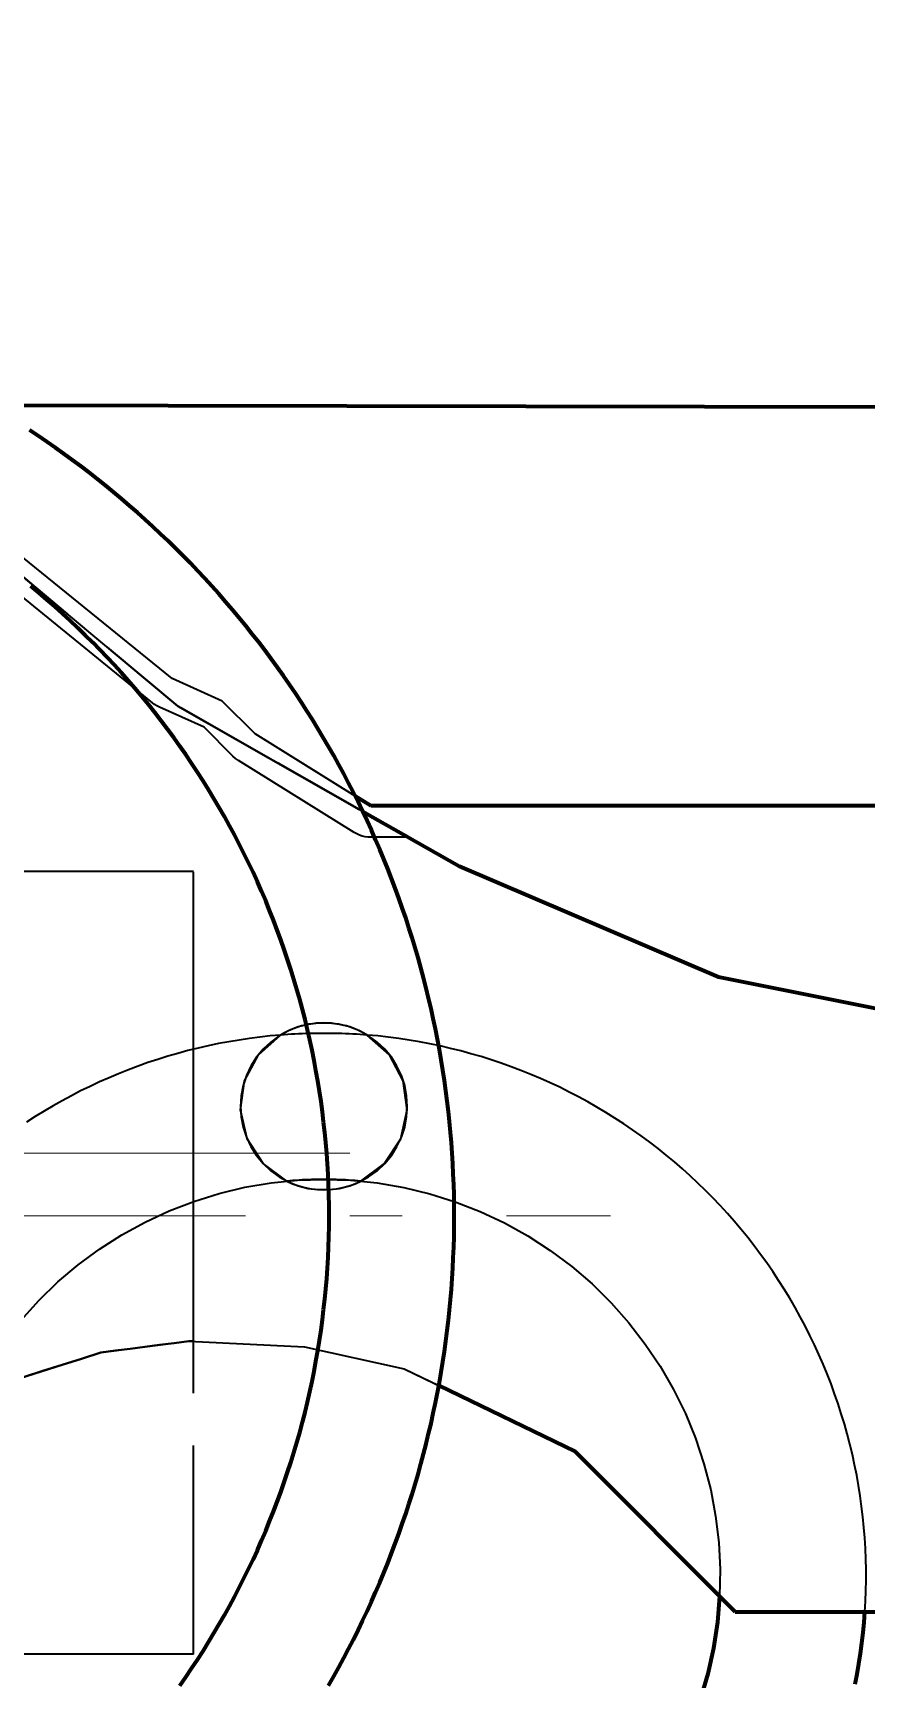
# Model space of a CAD drawing. Header units: millimetres. Extents: x 0 to 2208, y 0 to 420.
# Drawn here: x 819.27 to 835.25, y 315.78 to 347.33 of the extents above; entities that cross this region are included whole.
import ezdxf

# ---------------------------------------------------------------- set-up
doc = ezdxf.new("R2010")
doc.units = ezdxf.units.MM
doc.linetypes.add('IRAM-E-TRAZOS', pattern=[5, 4, -1])
doc.linetypes.add('IRAM-F-TRAZO-PUNTO', pattern=[20, 15, -2, 1, -2])
for name, color, linetype, lineweight in [('01-VISIBLE', 7, 'CONTINUOUS', 70), ('02-OCULTA', 4, 'IRAM-E-TRAZOS', 35), ('03-EJE', 1, 'IRAM-F-TRAZO-PUNTO', 18), ('08-FINA', 5, 'CONTINUOUS', 18)]:
    doc.layers.add(name, color=color, linetype=linetype, lineweight=lineweight)

msp = doc.modelspace()

# ---------------------------------------------------------------- linework, layer by layer
at = {"layer": '01-VISIBLE'}
for points in [[(818.428, 340.201), (852.744, 340.135)], [(824.943, 315.655), (825.042, 315.829), (825.139, 316.005), (825.235, 316.181), (825.328, 316.358), (825.42, 316.537), (825.509, 316.716), (825.596, 316.897), (825.682, 317.078), (825.765, 317.261), (825.847, 317.444), (825.926, 317.628), (826.003, 317.813), (826.078, 317.999), (826.151, 318.186), (826.222, 318.373), (826.291, 318.561), (826.358, 318.751), (826.423, 318.94), (826.486, 319.131), (826.546, 319.322), (826.604, 319.514), (826.661, 319.706), (826.715, 319.899), (826.767, 320.093), (826.816, 320.287), (826.864, 320.482), (826.909, 320.678), (826.952, 320.873), (826.993, 321.07), (827.032, 321.266), (827.069, 321.464), (827.103, 321.661), (827.136, 321.859), (827.166, 322.057), (827.194, 322.256), (827.219, 322.455), (827.243, 322.654), (827.264, 322.853), (827.283, 323.053), (827.299, 323.253), (827.314, 323.453), (827.326, 323.653), (827.336, 323.853), (827.344, 324.054), (827.35, 324.254), (827.353, 324.454), (827.354, 324.655), (827.353, 324.856), (827.35, 325.056), (827.344, 325.256), (827.336, 325.457), (827.326, 325.657), (827.314, 325.857), (827.299, 326.057), (827.283, 326.257), (827.264, 326.457), (827.243, 326.656), (827.219, 326.855), (827.194, 327.054), (827.166, 327.253), (827.136, 327.451), (827.103, 327.649), (827.069, 327.846), (827.032, 328.044), (826.993, 328.24), (826.952, 328.437), (826.909, 328.632), (826.864, 328.828), (826.816, 329.023), (826.767, 329.217), (826.715, 329.411), (826.661, 329.604), (826.604, 329.796), (826.546, 329.988), (826.486, 330.179), (826.423, 330.37), (826.358, 330.559), (826.291, 330.749), (826.222, 330.937), (826.151, 331.124), (826.078, 331.311), (826.003, 331.497), (825.926, 331.682), (825.847, 331.866), (825.765, 332.049), (825.682, 332.232), (825.596, 332.413), (825.509, 332.594), (825.42, 332.773), (825.328, 332.952), (825.235, 333.129), (825.139, 333.305), (825.042, 333.481), (824.943, 333.655), (824.841, 333.828), (824.738, 334), (824.633, 334.171), (824.526, 334.34), (824.417, 334.509), (824.307, 334.676), (824.194, 334.842), (824.08, 335.007), (823.963, 335.17), (823.845, 335.332), (823.726, 335.493), (823.604, 335.652), (823.481, 335.81), (823.355, 335.967), (823.229, 336.122), (823.1, 336.276), (822.97, 336.429), (822.838, 336.58), (822.704, 336.729), (822.569, 336.877), (822.432, 337.024), (822.293, 337.168), (822.153, 337.312), (822.011, 337.454), (821.868, 337.594), (821.723, 337.732), (821.576, 337.869), (821.428, 338.005), (821.279, 338.138), (821.128, 338.27), (820.975, 338.401), (820.822, 338.529), (820.666, 338.656), (820.51, 338.781), (820.352, 338.905), (820.192, 339.026), (820.031, 339.146), (819.869, 339.264), (819.706, 339.381), (819.541, 339.495), (819.375, 339.608), (819.208, 339.718)], [(824.954, 324.655), (824.953, 324.855), (824.949, 325.055), (824.943, 325.255), (824.934, 325.455), (824.922, 325.654), (824.908, 325.854), (824.891, 326.053), (824.872, 326.252), (824.85, 326.451), (824.826, 326.65), (824.799, 326.848), (824.77, 327.046), (824.738, 327.243), (824.703, 327.44), (824.666, 327.637), (824.627, 327.833), (824.585, 328.029), (824.54, 328.224), (824.493, 328.418), (824.444, 328.612), (824.392, 328.805), (824.338, 328.998), (824.281, 329.189), (824.221, 329.38), (824.159, 329.571), (824.095, 329.76), (824.029, 329.949), (823.959, 330.136), (823.888, 330.323), (823.814, 330.509), (823.738, 330.694), (823.659, 330.878), (823.578, 331.061), (823.495, 331.243), (823.409, 331.424), (823.321, 331.603), (823.231, 331.782), (823.139, 331.959), (823.044, 332.135), (822.947, 332.31), (822.847, 332.484), (822.746, 332.656), (822.642, 332.827), (822.536, 332.997), (822.428, 333.165), (822.318, 333.332), (822.206, 333.498), (822.091, 333.662), (821.975, 333.824), (821.856, 333.986), (821.736, 334.145), (821.613, 334.303), (821.488, 334.459), (821.361, 334.614), (821.233, 334.767), (821.102, 334.919), (820.97, 335.069), (820.835, 335.217), (820.699, 335.363), (820.56, 335.508), (820.42, 335.65), (820.278, 335.791), (820.135, 335.931), (819.989, 336.068), (819.842, 336.203), (819.693, 336.337), (819.542, 336.468), (819.39, 336.598), (819.236, 336.726)], [(825.754, 332.515), (825.456, 332.7)], [(827.454, 331.355), (825.598, 332.41)], [(825.598, 332.41), (826.469, 331.915)], [(850.414, 332.515), (825.754, 332.515)], [(832.424, 329.235), (827.454, 331.355)], [(871.584, 321.405), (832.424, 329.235)], [(822.091, 315.648), (822.206, 315.812), (822.318, 315.978), (822.428, 316.145), (822.536, 316.313), (822.642, 316.483), (822.746, 316.654), (822.847, 316.826), (822.947, 317), (823.044, 317.175), (823.139, 317.351), (823.231, 317.528), (823.321, 317.707), (823.409, 317.886), (823.495, 318.067), (823.578, 318.249), (823.659, 318.432), (823.738, 318.616), (823.814, 318.801), (823.888, 318.987), (823.959, 319.174), (824.029, 319.361), (824.095, 319.55), (824.159, 319.739), (824.221, 319.93), (824.281, 320.121), (824.338, 320.312), (824.392, 320.505), (824.444, 320.698), (824.493, 320.892), (824.54, 321.086), (824.585, 321.281), (824.627, 321.477), (824.666, 321.673), (824.703, 321.87), (824.738, 322.067), (824.77, 322.264), (824.799, 322.462), (824.826, 322.66), (824.85, 322.859), (824.872, 323.058), (824.891, 323.257), (824.908, 323.456), (824.922, 323.656), (824.934, 323.855), (824.943, 324.055), (824.949, 324.255), (824.953, 324.455), (824.954, 324.655)], [(827.058, 321.403), (829.674, 320.135)], [(829.674, 320.135), (832.744, 317.065)], [(832.444, 317.365), (832.402, 316.865), (832.327, 316.369), (832.219, 315.878), (832.079, 315.396)], [(832.744, 317.065), (866.184, 317.065)], [(835.044, 315.675), (835.082, 315.872), (835.117, 316.069), (835.147, 316.267), (835.174, 316.466), (835.197, 316.665), (835.216, 316.865), (835.231, 317.065)]]:
    msp.add_lwpolyline(points, dxfattribs=at)
at = {"layer": '02-OCULTA'}
for points in [[(795.274, 340.245), (852.744, 340.135)], [(827.354, 324.655), (827.353, 324.855), (827.35, 325.055), (827.344, 325.255), (827.336, 325.455), (827.326, 325.655), (827.314, 325.855), (827.3, 326.055), (827.283, 326.254), (827.264, 326.454), (827.243, 326.653), (827.22, 326.851), (827.194, 327.05), (827.166, 327.248), (827.136, 327.446), (827.104, 327.644), (827.07, 327.841), (827.033, 328.038), (826.995, 328.234), (826.954, 328.43), (826.911, 328.626), (826.866, 328.821), (826.818, 329.015), (826.769, 329.209), (826.717, 329.402), (826.663, 329.595), (826.607, 329.787), (826.549, 329.979), (826.489, 330.17), (826.426, 330.36), (826.362, 330.549), (826.295, 330.738), (826.226, 330.926), (826.156, 331.113), (826.083, 331.3), (826.008, 331.485), (825.931, 331.67), (825.852, 331.854), (825.771, 332.037), (825.688, 332.219), (825.602, 332.4), (825.515, 332.581), (825.426, 332.76), (825.335, 332.938), (825.242, 333.115), (825.147, 333.291), (825.05, 333.467), (824.951, 333.641), (824.85, 333.813), (824.747, 333.985), (824.643, 334.156), (824.536, 334.325), (824.427, 334.493), (824.317, 334.66), (824.205, 334.826), (824.091, 334.991), (823.975, 335.154), (823.857, 335.316), (823.738, 335.477), (823.617, 335.636), (823.494, 335.794), (823.369, 335.95), (823.243, 336.105), (823.114, 336.259), (822.984, 336.412), (822.853, 336.562), (822.72, 336.712), (822.585, 336.86), (822.448, 337.006), (822.31, 337.151), (822.17, 337.294), (822.029, 337.436), (821.886, 337.576), (821.742, 337.715), (821.596, 337.852), (821.448, 337.987), (821.299, 338.121), (821.149, 338.253), (820.997, 338.383), (820.843, 338.511), (820.688, 338.638), (820.532, 338.764), (820.375, 338.887), (820.216, 339.009), (820.055, 339.129), (819.894, 339.247), (819.731, 339.363), (819.567, 339.477), (819.401, 339.59), (819.234, 339.701)], [(822.054, 334.425), (816.864, 338.765)], [(816.864, 338.765), (822.054, 334.425)], [(816.864, 338.765), (822.054, 334.425)], [(822.054, 334.425), (816.864, 338.765)], [(821.944, 334.955), (818.494, 337.755)], [(821.944, 334.955), (818.494, 337.755)], [(821.566, 334.489), (818.591, 336.904)], [(821.566, 334.489), (818.591, 336.904)], [(822.904, 334.525), (821.944, 334.955)], [(822.904, 334.525), (821.944, 334.955)], [(821.608, 334.458), (821.566, 334.489)], [(821.608, 334.458), (821.566, 334.489)], [(821.652, 334.431), (821.608, 334.458)], [(821.652, 334.431), (821.608, 334.458)], [(821.699, 334.407), (821.652, 334.431)], [(821.699, 334.407), (821.652, 334.431)], [(822.558, 334.023), (821.699, 334.407)], [(822.558, 334.023), (821.699, 334.407)], [(825.598, 332.41), (822.054, 334.425)], [(822.054, 334.425), (826.469, 331.915)], [(822.054, 334.425), (825.598, 332.41)], [(827.454, 331.355), (822.054, 334.425)], [(823.534, 333.895), (822.904, 334.525)], [(823.534, 333.895), (822.904, 334.525)], [(823.11, 333.471), (822.558, 334.023)], [(823.11, 333.471), (822.558, 334.023)], [(825.456, 332.7), (823.534, 333.895)], [(825.754, 332.515), (823.534, 333.895)], [(823.161, 333.425), (823.11, 333.471)], [(823.161, 333.425), (823.11, 333.471)], [(823.217, 333.385), (823.161, 333.425)], [(823.217, 333.385), (823.161, 333.425)], [(825.437, 332.005), (823.217, 333.385)], [(825.437, 332.005), (823.217, 333.385)], [(850.414, 332.515), (825.754, 332.515)], [(825.486, 331.978), (825.437, 332.005)], [(825.486, 331.978), (825.437, 332.005)], [(825.537, 331.956), (825.486, 331.978)], [(825.537, 331.956), (825.486, 331.978)], [(825.589, 331.938), (825.537, 331.956)], [(825.589, 331.938), (825.537, 331.956)], [(825.644, 331.925), (825.589, 331.938)], [(825.644, 331.925), (825.589, 331.938)], [(825.699, 331.918), (825.644, 331.925)], [(825.699, 331.918), (825.644, 331.925)], [(825.754, 331.915), (825.699, 331.918)], [(825.754, 331.915), (825.699, 331.918)], [(826.469, 331.915), (825.754, 331.915)], [(826.469, 331.915), (825.754, 331.915)], [(822.354, 331.255), (821.854, 331.255), (821.354, 331.255), (820.854, 331.255), (820.354, 331.255), (819.854, 331.255), (819.354, 331.255), (818.854, 331.255), (818.354, 331.255)], [(822.354, 331.255), (821.783, 331.255), (821.211, 331.255), (820.64, 331.255), (820.068, 331.255), (819.497, 331.255), (818.926, 331.255), (818.354, 331.255)], [(822.354, 316.255), (822.354, 331.255)], [(822.354, 316.255), (822.354, 331.255)], [(822.354, 322.251), (822.354, 331.255)], [(822.354, 322.251), (822.354, 331.255)], [(832.424, 329.235), (827.454, 331.355)], [(871.584, 321.405), (832.424, 329.235)], [(826.454, 326.755), (826.442, 326.956), (826.404, 327.153), (826.342, 327.344), (826.256, 327.526), (826.149, 327.695), (826.021, 327.85), (825.874, 327.988), (825.711, 328.106), (825.535, 328.203), (825.349, 328.277), (825.154, 328.327), (824.955, 328.352), (824.754, 328.352), (824.554, 328.327), (824.36, 328.277), (824.173, 328.203), (823.997, 328.106), (823.834, 327.988), (823.688, 327.85), (823.56, 327.695), (823.452, 327.526), (823.367, 327.344), (823.304, 327.153), (823.267, 326.956), (823.254, 326.755), (823.267, 326.554), (823.304, 326.357), (823.367, 326.166), (823.452, 325.984), (823.56, 325.815), (823.688, 325.66), (823.834, 325.522), (823.997, 325.404), (824.173, 325.307), (824.36, 325.233), (824.554, 325.183), (824.754, 325.158), (824.955, 325.158), (825.154, 325.183), (825.349, 325.233), (825.535, 325.307), (825.711, 325.404), (825.874, 325.522), (826.021, 325.66), (826.149, 325.815), (826.256, 325.984), (826.342, 326.166), (826.404, 326.357), (826.442, 326.554), (826.454, 326.755)], [(826.454, 326.755), (826.442, 326.956), (826.404, 327.153), (826.342, 327.344), (826.256, 327.526), (826.149, 327.695), (826.021, 327.85), (825.874, 327.988), (825.711, 328.106), (825.535, 328.203), (825.349, 328.277), (825.154, 328.327), (824.955, 328.352), (824.754, 328.352), (824.554, 328.327), (824.36, 328.277), (824.173, 328.203), (823.997, 328.106), (823.834, 327.988), (823.688, 327.85), (823.56, 327.695), (823.452, 327.526), (823.367, 327.344), (823.304, 327.153), (823.267, 326.956), (823.254, 326.755), (823.267, 326.554), (823.304, 326.357), (823.367, 326.166), (823.452, 325.984), (823.56, 325.815), (823.688, 325.66), (823.834, 325.522), (823.997, 325.404), (824.173, 325.307), (824.36, 325.233), (824.554, 325.183), (824.754, 325.158), (824.955, 325.158), (825.154, 325.183), (825.349, 325.233), (825.535, 325.307), (825.711, 325.404), (825.874, 325.522), (826.021, 325.66), (826.149, 325.815), (826.256, 325.984), (826.342, 326.166), (826.404, 326.357), (826.442, 326.554), (826.454, 326.755)], [(826.454, 326.755), (826.442, 326.956), (826.404, 327.153), (826.342, 327.344), (826.256, 327.526), (826.149, 327.695), (826.021, 327.85), (825.874, 327.988), (825.711, 328.106), (825.535, 328.203), (825.349, 328.277), (825.154, 328.327), (824.955, 328.352), (824.754, 328.352), (824.554, 328.327), (824.36, 328.277), (824.173, 328.203), (823.997, 328.106), (823.834, 327.988), (823.688, 327.85), (823.56, 327.695), (823.452, 327.526), (823.367, 327.344), (823.304, 327.153), (823.267, 326.956), (823.254, 326.755), (823.267, 326.554), (823.304, 326.357), (823.367, 326.166), (823.452, 325.984), (823.56, 325.815), (823.688, 325.66), (823.834, 325.522), (823.997, 325.404), (824.173, 325.307), (824.36, 325.233), (824.554, 325.183), (824.754, 325.158), (824.955, 325.158), (825.154, 325.183), (825.349, 325.233), (825.535, 325.307), (825.711, 325.404), (825.874, 325.522), (826.021, 325.66), (826.149, 325.815), (826.256, 325.984), (826.342, 326.166), (826.404, 326.357), (826.442, 326.554), (826.454, 326.755)], [(824.854, 328.355), (824.781, 328.353), (824.709, 328.348), (824.636, 328.34), (824.564, 328.328), (824.493, 328.314), (824.422, 328.296), (824.352, 328.274), (824.284, 328.25), (824.216, 328.222), (824.15, 328.192), (824.085, 328.158), (824.022, 328.122)], [(825.686, 328.122), (825.623, 328.158), (825.558, 328.192), (825.492, 328.222), (825.425, 328.25), (825.356, 328.274), (825.286, 328.296), (825.216, 328.314), (825.144, 328.328), (825.072, 328.34), (825, 328.348), (824.927, 328.353), (824.854, 328.355)], [(824.022, 328.122), (823.823, 328.104), (823.624, 328.082), (823.425, 328.056), (823.227, 328.027), (823.03, 327.994), (822.833, 327.957), (822.637, 327.916), (822.441, 327.871), (822.247, 327.823), (822.054, 327.771), (821.861, 327.715), (821.67, 327.656), (821.48, 327.593), (821.291, 327.526), (821.104, 327.455), (820.918, 327.381), (820.733, 327.304), (820.55, 327.223), (820.369, 327.138), (820.189, 327.05), (820.011, 326.958), (819.835, 326.863), (819.66, 326.765), (819.488, 326.663), (819.317, 326.558), (819.149, 326.45)], [(824.143, 325.322), (823.688, 325.659), (823.38, 326.134), (823.256, 326.686), (823.332, 327.247), (823.598, 327.746), (824.022, 328.122)], [(824.854, 328.155), (824.785, 328.155), (824.715, 328.154), (824.646, 328.153), (824.577, 328.151), (824.507, 328.149), (824.438, 328.147), (824.368, 328.144), (824.299, 328.14), (824.23, 328.136), (824.161, 328.132), (824.091, 328.127), (824.022, 328.122)], [(825.686, 328.122), (825.617, 328.127), (825.548, 328.132), (825.478, 328.136), (825.409, 328.14), (825.34, 328.144), (825.27, 328.147), (825.201, 328.149), (825.132, 328.151), (825.062, 328.153), (824.993, 328.154), (824.924, 328.155), (824.854, 328.155)], [(825.565, 325.322), (826.02, 325.659), (826.329, 326.134), (826.453, 326.686), (826.377, 327.247), (826.11, 327.746), (825.686, 328.122)], [(835.231, 317.065), (835.243, 317.267), (835.25, 317.469), (835.254, 317.672), (835.253, 317.874), (835.249, 318.077), (835.241, 318.279), (835.229, 318.481), (835.213, 318.683), (835.193, 318.884), (835.169, 319.085), (835.141, 319.286), (835.109, 319.485), (835.074, 319.685), (835.034, 319.883), (834.991, 320.081), (834.944, 320.278), (834.893, 320.474), (834.838, 320.669), (834.779, 320.862), (834.717, 321.055), (834.651, 321.246), (834.581, 321.436), (834.507, 321.625), (834.43, 321.812), (834.349, 321.998), (834.265, 322.182), (834.177, 322.364), (834.086, 322.545), (833.991, 322.723), (833.892, 322.9), (833.79, 323.075), (833.685, 323.248), (833.577, 323.419), (833.465, 323.588), (833.35, 323.754), (833.231, 323.918), (833.11, 324.08), (832.985, 324.24), (832.857, 324.397), (832.726, 324.551), (832.593, 324.703), (832.456, 324.852), (832.316, 324.999), (832.174, 325.143), (832.029, 325.284), (831.881, 325.422), (831.73, 325.557), (831.577, 325.69), (831.422, 325.819), (831.263, 325.945), (831.103, 326.069), (830.94, 326.189), (830.774, 326.305), (830.607, 326.419), (830.437, 326.529), (830.265, 326.636), (830.092, 326.74), (829.916, 326.84), (829.738, 326.937), (829.558, 327.03), (829.377, 327.12), (829.194, 327.206), (829.009, 327.289), (828.823, 327.368), (828.635, 327.444), (828.445, 327.515), (828.255, 327.583), (828.063, 327.648), (827.87, 327.708), (827.675, 327.765), (827.48, 327.818), (827.284, 327.867), (827.087, 327.913), (826.888, 327.954), (826.69, 327.992), (826.49, 328.026), (826.29, 328.055), (826.089, 328.081), (825.888, 328.104), (825.686, 328.122)], [(819.048, 322.659), (819.389, 323.036), (819.754, 323.389), (820.142, 323.718), (820.551, 324.019), (820.979, 324.293), (821.425, 324.537), (821.886, 324.751), (822.36, 324.934), (822.845, 325.085), (823.339, 325.203), (823.841, 325.287), (824.346, 325.338), (824.854, 325.355)], [(824.854, 325.355), (824.795, 325.355), (824.735, 325.354), (824.676, 325.353), (824.617, 325.351), (824.558, 325.349), (824.498, 325.347), (824.439, 325.344), (824.38, 325.34), (824.321, 325.336), (824.261, 325.332), (824.202, 325.327), (824.143, 325.322)], [(824.143, 325.322), (824.255, 325.271), (824.371, 325.23), (824.489, 325.197), (824.61, 325.174), (824.731, 325.16), (824.854, 325.155), (824.977, 325.16), (825.099, 325.174), (825.219, 325.197), (825.338, 325.23), (825.453, 325.271), (825.565, 325.322)], [(825.565, 325.322), (825.506, 325.327), (825.447, 325.332), (825.388, 325.336), (825.329, 325.34), (825.269, 325.344), (825.21, 325.347), (825.151, 325.349), (825.091, 325.351), (825.032, 325.353), (824.973, 325.354), (824.914, 325.355), (824.854, 325.355)], [(824.854, 325.355), (825.367, 325.338), (825.878, 325.286), (826.385, 325.199), (826.884, 325.079), (827.374, 324.925), (827.852, 324.739), (828.317, 324.52), (828.766, 324.271), (829.197, 323.992), (829.609, 323.684), (829.998, 323.35), (830.364, 322.989), (830.705, 322.605), (831.019, 322.199), (831.306, 321.772), (831.562, 321.328), (831.788, 320.866), (831.982, 320.391), (832.144, 319.904), (832.273, 319.406), (832.367, 318.901), (832.427, 318.391), (832.453, 317.879), (832.444, 317.365)], [(824.951, 315.669), (825.05, 315.843), (825.147, 316.019), (825.242, 316.195), (825.335, 316.372), (825.426, 316.55), (825.515, 316.729), (825.602, 316.91), (825.688, 317.091), (825.771, 317.273), (825.852, 317.456), (825.931, 317.64), (826.008, 317.825), (826.083, 318.01), (826.156, 318.197), (826.226, 318.384), (826.295, 318.572), (826.362, 318.761), (826.426, 318.95), (826.489, 319.14), (826.549, 319.331), (826.607, 319.523), (826.663, 319.715), (826.717, 319.908), (826.769, 320.101), (826.818, 320.295), (826.866, 320.489), (826.911, 320.684), (826.954, 320.88), (826.995, 321.076), (827.033, 321.272), (827.07, 321.469), (827.104, 321.666), (827.136, 321.864), (827.166, 322.062), (827.194, 322.26), (827.22, 322.459), (827.243, 322.657), (827.264, 322.856), (827.283, 323.056), (827.3, 323.255), (827.314, 323.455), (827.326, 323.655), (827.336, 323.855), (827.344, 324.055), (827.35, 324.255), (827.353, 324.455), (827.354, 324.655)], [(820.574, 322.035), (822.264, 322.255)], [(820.574, 322.035), (822.264, 322.255)], [(822.264, 322.255), (821.983, 322.218), (821.701, 322.182), (821.419, 322.145), (821.138, 322.108), (820.856, 322.072), (820.574, 322.035)], [(820.574, 322.035), (820.856, 322.072), (821.138, 322.108), (821.419, 322.145), (821.701, 322.182), (821.983, 322.218), (822.264, 322.255)], [(822.264, 322.255), (824.484, 322.145)], [(822.264, 322.255), (822.279, 322.254), (822.294, 322.254), (822.309, 322.253), (822.324, 322.252), (822.339, 322.251), (822.354, 322.251)], [(822.354, 322.251), (822.339, 322.251), (822.324, 322.252), (822.309, 322.253), (822.294, 322.254), (822.279, 322.254), (822.264, 322.255)], [(822.264, 322.255), (824.484, 322.145)], [(818.244, 321.295), (820.574, 322.035)], [(818.244, 321.295), (820.574, 322.035)], [(820.574, 322.035), (820.204, 321.917), (819.834, 321.8), (819.464, 321.682), (819.094, 321.565), (818.724, 321.447), (818.354, 321.33)], [(818.354, 321.33), (818.724, 321.447), (819.094, 321.565), (819.464, 321.682), (819.834, 321.8), (820.204, 321.917), (820.574, 322.035)], [(824.484, 322.145), (826.394, 321.725)], [(824.484, 322.145), (826.394, 321.725)], [(826.394, 321.725), (827.058, 321.403)], [(826.394, 321.725), (829.674, 320.135)], [(829.674, 320.135), (832.744, 317.065)], [(832.744, 317.065), (866.184, 317.065)], [(822.354, 316.255), (821.854, 316.255), (821.354, 316.255), (820.854, 316.255), (820.354, 316.255), (819.854, 316.255), (819.354, 316.255), (818.854, 316.255), (818.354, 316.255)], [(822.354, 316.255), (821.783, 316.255), (821.211, 316.255), (820.64, 316.255), (820.068, 316.255), (819.497, 316.255), (818.926, 316.255), (818.354, 316.255)]]:
    msp.add_lwpolyline(points, dxfattribs=at)
at = {"layer": '03-EJE'}
for points in [[(776.054, 325.855), (825.354, 325.855)], [(788.354, 324.655), (830.354, 324.655)]]:
    msp.add_lwpolyline(points, dxfattribs=at)
at = {"layer": '08-FINA'}
msp.add_circle((816.667, 325.75), 65.25, dxfattribs=at)

doc.saveas('drawing.dxf')
